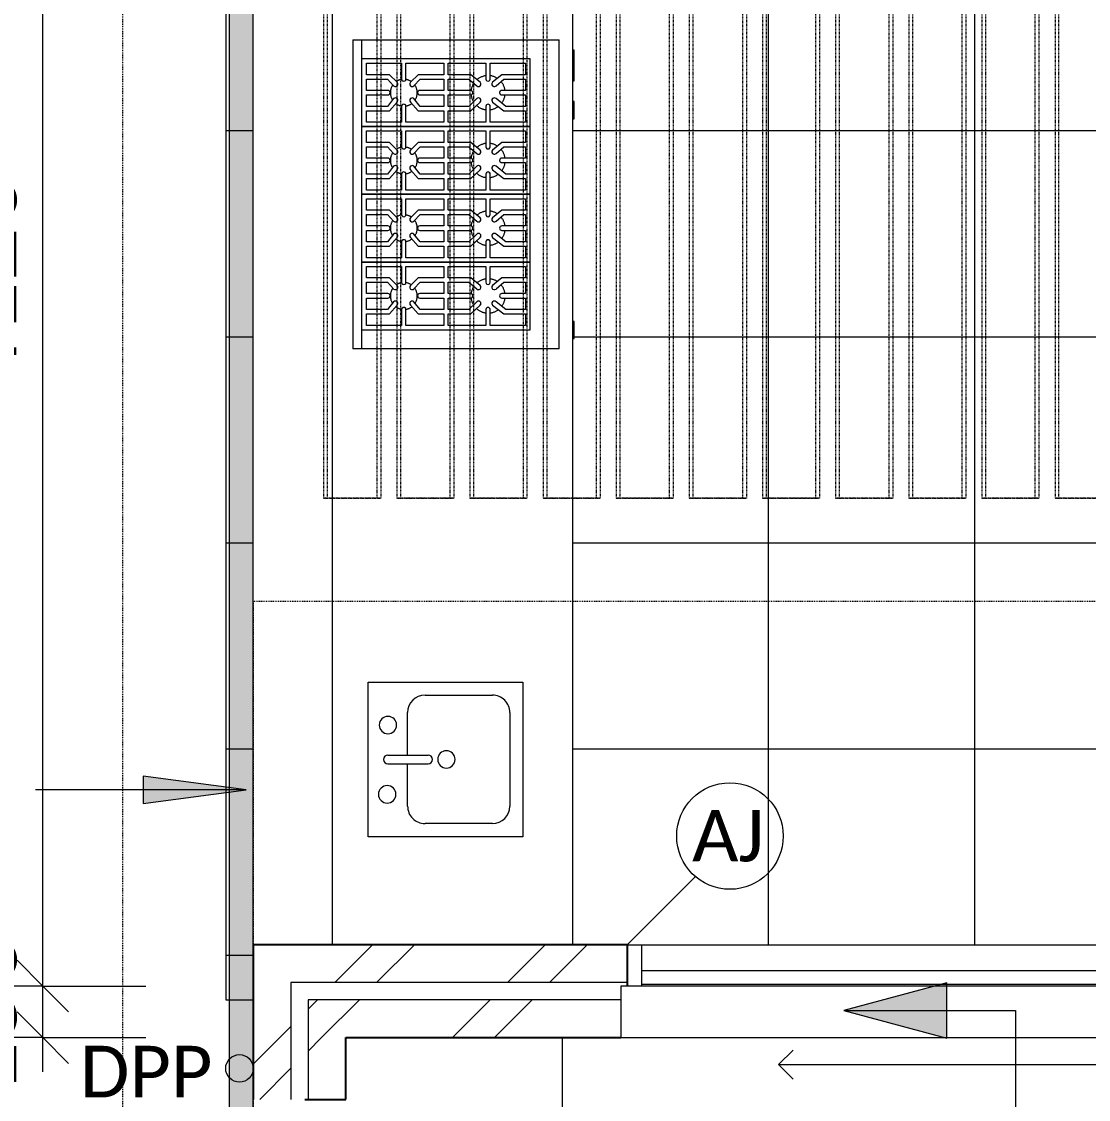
# Model space of a CAD drawing. Header units: millimetres. Extents: x 21880 to 46126, y 2095 to 35083.
# Drawn here: x 27301 to 30407, y 23849 to 26987 of the extents above; entities that cross this region are included whole.
import ezdxf

# ---------------------------------------------------------------- set-up
doc = ezdxf.new("R2010")
doc.units = ezdxf.units.MM
doc.linetypes.add('Dash 1_16_', pattern=[3.175, 1.5875, -1.5875])
doc.linetypes.add('Dash 2_5mm', pattern=[5, 2.5, -2.5])
for name, color, linetype, lineweight in [('A-ANNO-DIMS', 211, 'Continuous', 9), ('A-ANNO-DIMS-100', 211, 'Continuous', 9), ('A-ANNO-IDEN', 131, 'Continuous', 9), ('A-DETL', 90, 'Continuous', 9), ('A-DETL-GENF', 92, 'Continuous', 9), ('A-DETL-THIN', 151, 'Continuous', 9), ('A-DOOR', 31, 'Continuous', 9), ('A-DOOR-FRAM', 31, 'Continuous', 18), ('A-FLOR', 192, 'Continuous', 9), ('A-FLOR-PATT', 8, 'Continuous', 9), ('A-SIGN', 13, 'Continuous', 9), ('A-WALL', 113, 'Continuous', 9), ('A-WALL-PATT', 111, 'Continuous', 25), ('G-ANNO-TEXT', 231, 'Continuous', 9), ('P-SANR-FIXT', 6, 'Continuous', 9), ('Q-SPCQ', 91, 'Continuous', 9)]:
    doc.layers.add(name, color=color, linetype=linetype, lineweight=lineweight)
doc.styles.add('Calibri_1', font='calibri.ttf', dxfattribs={"height": 150})
doc.styles.add('Calibri_5', font='calibri.ttf', dxfattribs={"height": 200})
doc.dimstyles.new('2_0mm_Calibrii_slab_plan', dxfattribs={"dimscale": 304.8, "dimtxt": 235.469685, "dimasz": 0.492126, "dimexe": 0.328084, "dimexo": 0.0625, "dimgap": 0, "dimtad": 1, "dimdec": 0, "dimzin": 0, "dimdsep": 46, "dimtxsty": 'Calibri_5', "dimblk1": 'OBLIQUE', "dimblk2": 'OBLIQUE', "dimsah": 1, "dimcen": 0.09, "dimdle": 0.328084, "dimazin": 0, "dimtfac": 1, "dimtdec": 4, "dimtix": 1, "dimtmove": 0, "dimatfit": 3, "dimfxl": 0.984252, "dimfxlon": 1, "dimtvp": 1, "dimtolj": 1, "dimtzin": 0, "dimarcsym": 2})
pattern_1 = [(45, (0, 0), (-251.4472, 251.4472), []), (45, (0, 381), (-251.4472, 251.4472), [])]

# ---------------------------------------------------------------- blocks, each defined once
blk = doc.blocks.new('Stacker Door - 3 Panel - FXX3047 SP-2545092-1_ LOWER GROUND FLOOR')
at = {"layer": 'A-DOOR', "lineweight": 18}
for p, q in [((-2592.6, 135), (-2552.6, 135)), ((-2552.6, 135), (-2552.6, 60)), ((-2552.6, 20), (-2552.6, 15))]:
    blk.add_line(p, q, dxfattribs=at)
at = {"layer": 'A-DOOR'}
for q in [(-2111.2, -171.2), (324.7, -213.6), (-2111.2, -256.1)]:
    blk.add_line((-2153.6, -213.6), q, dxfattribs=at)
at = {"layer": 'A-DOOR-FRAM', "lineweight": 9}
for p, q in [((-2552.6, 60), (-967.6, 60)), ((-2552.6, 60), (-2552.6, 20)), ((-967.6, 20), (-2552.6, 20))]:
    blk.add_line(p, q, dxfattribs=at)
blk = doc.blocks.new('M_Range-1200mm - Burners-1782532-1_ LOWER GROUND FLOOR')
at = {"layer": 'Q-SPCQ'}
for p, q in [((-370, 644), (-420, 644)), ((-420, 644), (-420, 639.9)), ((-330, 644), (-370, 644)), ((-330, 639.9), (-330, 644)), ((-220, 644), (-270, 644)), ((-270, 644), (-270, 639.9)), ((-220, 639.9), (-220, 644)), ((420, 644), (370, 644)), ((370, 644), (370, 639.9)), ((420, 639.9), (420, 644)), ((-450, 25.4), (-450, 600)), ((450, 600), (-450, 600)), ((450, 600), (450, 25.4)), ((-197.2, 516), (-394.4, 516)), ((-394.4, 516), (-394.4, 25.4)), ((0, 516), (-197.2, 516)), ((-197.2, 516), (-197.2, 25.4)), ((-197.2, 25.4), (-197.2, 516)), ((197.2, 516), (0, 516)), ((0, 516), (0, 25.4)), ((0, 25.4), (0, 516)), ((394.4, 516), (197.2, 516)), ((197.2, 516), (197.2, 25.4)), ((197.2, 25.4), (197.2, 516)), ((394.4, 25.4), (394.4, 516)), ((-381.7, 399.7), (-381.7, 501.9)), ((-381.7, 501.9), (-348.3, 501.9)), ((-348.3, 501.9), (-348.3, 433.6)), ((-335.6, 439.5), (-335.6, 501.9)), ((-335.6, 501.9), (-302.6, 501.9)), ((-302.6, 501.9), (-302.6, 433.6)), ((-289.5, 433.6), (-289.5, 501.9)), ((-289.5, 501.9), (-256, 501.9)), ((-256, 501.9), (-256, 445.5)), ((-243.3, 439.6), (-243.3, 501.9)), ((-243.3, 501.9), (-209.7, 501.9)), ((-209.7, 501.9), (-209.7, 399.7)), ((-184.5, 399.7), (-184.5, 501.9)), ((-184.5, 501.9), (-151.1, 501.9)), ((-151.1, 501.9), (-151.1, 433.6)), ((-138.4, 439.5), (-138.4, 501.9)), ((-138.4, 501.9), (-105.4, 501.9)), ((-105.4, 501.9), (-105.4, 433.6)), ((-92.3, 433.6), (-92.3, 501.9)), ((-92.3, 501.9), (-58.8, 501.9)), ((-58.8, 501.9), (-58.8, 445.5)), ((-46.1, 439.6), (-46.1, 501.9)), ((-46.1, 501.9), (-12.5, 501.9)), ((-12.5, 501.9), (-12.5, 399.7)), ((12.7, 399.7), (12.7, 501.9)), ((12.7, 501.9), (46.1, 501.9)), ((46.1, 501.9), (46.1, 433.6)), ((58.8, 439.5), (58.8, 501.9)), ((58.8, 501.9), (91.9, 501.9)), ((91.9, 501.9), (91.9, 433.6)), ((105, 433.6), (105, 501.9)), ((105, 501.9), (138.4, 501.9)), ((138.4, 501.9), (138.4, 445.5)), ((151.1, 439.6), (151.1, 501.9)), ((151.1, 501.9), (184.7, 501.9)), ((184.7, 501.9), (184.7, 399.7)), ((209.9, 399.7), (209.9, 501.9)), ((209.9, 501.9), (243.3, 501.9)), ((243.3, 501.9), (243.3, 433.6)), ((256, 439.5), (256, 501.9)), ((256, 501.9), (289.1, 501.9)), ((289.1, 501.9), (289.1, 433.6)), ((302.2, 433.6), (302.2, 501.9)), ((302.2, 501.9), (335.6, 501.9)), ((335.6, 501.9), (335.6, 445.5)), ((348.3, 439.6), (348.3, 501.9)), ((348.3, 501.9), (381.9, 501.9)), ((381.9, 501.9), (381.9, 399.7)), ((-316, 416.7), (-335.6, 439.5)), ((-256, 445.5), (-278.8, 416.7)), ((-268.7, 406.6), (-243.3, 439.6)), ((-118.8, 416.7), (-138.4, 439.5)), ((-58.8, 445.5), (-81.6, 416.7)), ((-71.5, 406.6), (-46.1, 439.6)), ((78.4, 416.7), (58.8, 439.5)), ((138.4, 445.5), (115.6, 416.7)), ((125.7, 406.6), (151.1, 439.6)), ((275.6, 416.7), (256, 439.5)), ((335.6, 445.5), (312.9, 416.7)), ((323, 406.6), (348.3, 439.6)), ((-348.3, 433.6), (-326.1, 406.6)), ((-151.1, 433.6), (-128.9, 406.6)), ((46.1, 433.6), (68.3, 406.6)), ((243.3, 433.6), (265.5, 406.6)), ((-335.6, 399.7), (-381.7, 399.7)), ((-381.7, 277.1), (-381.7, 387)), ((-381.7, 387), (-335.6, 387)), ((-209.7, 399.7), (-256, 399.7)), ((-256, 387), (-209.7, 387)), ((-209.7, 387), (-209.7, 277.1)), ((-138.4, 399.7), (-184.5, 399.7)), ((-184.5, 277.1), (-184.5, 387)), ((-184.5, 387), (-138.4, 387)), ((-12.5, 399.7), (-58.8, 399.7)), ((-58.8, 387), (-12.5, 387)), ((-12.5, 387), (-12.5, 277.1)), ((58.8, 399.7), (12.7, 399.7)), ((12.7, 277.1), (12.7, 387)), ((12.7, 387), (58.8, 387)), ((184.7, 399.7), (138.4, 399.7)), ((138.4, 387), (184.7, 387)), ((184.7, 387), (184.7, 277.1)), ((256, 399.7), (209.9, 399.7)), ((209.9, 277.1), (209.9, 387)), ((209.9, 387), (256, 387)), ((381.9, 399.7), (335.6, 399.7)), ((335.6, 387), (381.9, 387)), ((381.9, 387), (381.9, 277.1)), ((-326.1, 370.4), (-348.3, 343.4)), ((-335.6, 337.5), (-316, 360.3)), ((-278.8, 360.3), (-256, 337.5)), ((-243.3, 343.4), (-268.7, 370.4)), ((-128.9, 370.4), (-151.1, 343.4)), ((-138.4, 337.5), (-118.8, 360.3)), ((-81.6, 360.3), (-58.8, 337.5)), ((-46.1, 343.4), (-71.5, 370.4)), ((68.3, 370.4), (46.1, 343.4)), ((58.8, 337.5), (78.4, 360.3)), ((115.6, 360.3), (138.4, 337.5)), ((151.1, 343.4), (125.7, 370.4)), ((265.5, 370.4), (243.3, 343.4)), ((256, 337.5), (275.6, 360.3)), ((312.9, 360.3), (335.6, 337.5)), ((348.3, 343.4), (323, 370.4)), ((-348.3, 343.4), (-348.3, 277.1)), ((-335.6, 277.1), (-335.6, 337.5)), ((-302.6, 342.7), (-302.6, 277.1)), ((-289.5, 277.1), (-289.5, 342.7)), ((-256, 337.5), (-256, 277.1)), ((-243.3, 277.1), (-243.3, 343.4)), ((-151.1, 343.4), (-151.1, 277.1)), ((-138.4, 277.1), (-138.4, 337.5)), ((-105.4, 342.7), (-105.4, 277.1)), ((-92.3, 277.1), (-92.3, 342.7)), ((-58.8, 337.5), (-58.8, 277.1)), ((-46.1, 277.1), (-46.1, 343.4)), ((46.1, 343.4), (46.1, 277.1)), ((58.8, 277.1), (58.8, 337.5)), ((91.9, 342.7), (91.9, 277.1)), ((105, 277.1), (105, 342.7)), ((138.4, 337.5), (138.4, 277.1)), ((151.1, 277.1), (151.1, 343.4)), ((243.3, 343.4), (243.3, 277.1)), ((256, 277.1), (256, 337.5)), ((289.1, 342.7), (289.1, 277.1)), ((302.2, 277.1), (302.2, 342.7)), ((335.6, 337.5), (335.6, 277.1)), ((348.3, 277.1), (348.3, 343.4)), ((-348.3, 277.1), (-381.7, 277.1)), ((-381.7, 154.4), (-381.7, 264.4)), ((-381.7, 264.4), (-348.3, 264.4)), ((-348.3, 264.4), (-348.3, 189.6)), ((-302.6, 277.1), (-335.6, 277.1)), ((-335.6, 195.5), (-335.6, 264.4)), ((-335.6, 264.4), (-302.6, 264.4)), ((-302.6, 264.4), (-302.6, 194.6)), ((-256, 277.1), (-289.5, 277.1)), ((-289.5, 194.6), (-289.5, 264.4)), ((-289.5, 264.4), (-256, 264.4)), ((-256, 264.4), (-256, 195.5)), ((-209.7, 277.1), (-243.3, 277.1)), ((-243.3, 189.6), (-243.3, 264.4)), ((-243.3, 264.4), (-209.7, 264.4)), ((-209.7, 264.4), (-209.7, 154.4)), ((-151.1, 277.1), (-184.5, 277.1)), ((-184.5, 154.4), (-184.5, 264.4)), ((-184.5, 264.4), (-151.1, 264.4)), ((-151.1, 264.4), (-151.1, 189.6)), ((-105.4, 277.1), (-138.4, 277.1)), ((-138.4, 195.5), (-138.4, 264.4)), ((-138.4, 264.4), (-105.4, 264.4)), ((-105.4, 264.4), (-105.4, 194.6)), ((-58.8, 277.1), (-92.3, 277.1)), ((-92.3, 194.6), (-92.3, 264.4)), ((-92.3, 264.4), (-58.8, 264.4)), ((-58.8, 264.4), (-58.8, 195.5)), ((-12.5, 277.1), (-46.1, 277.1)), ((-46.1, 189.6), (-46.1, 264.4)), ((-46.1, 264.4), (-12.5, 264.4)), ((-12.5, 264.4), (-12.5, 154.4)), ((46.1, 277.1), (12.7, 277.1)), ((12.7, 154.4), (12.7, 264.4)), ((12.7, 264.4), (46.1, 264.4)), ((46.1, 264.4), (46.1, 189.6)), ((91.9, 277.1), (58.8, 277.1)), ((58.8, 195.5), (58.8, 264.4)), ((58.8, 264.4), (91.9, 264.4)), ((91.9, 264.4), (91.9, 194.6)), ((138.4, 277.1), (105, 277.1)), ((105, 194.6), (105, 264.4)), ((105, 264.4), (138.4, 264.4)), ((138.4, 264.4), (138.4, 195.5)), ((184.7, 277.1), (151.1, 277.1)), ((151.1, 189.6), (151.1, 264.4)), ((151.1, 264.4), (184.7, 264.4)), ((184.7, 264.4), (184.7, 154.4)), ((243.3, 277.1), (209.9, 277.1)), ((209.9, 154.4), (209.9, 264.4)), ((209.9, 264.4), (243.3, 264.4)), ((243.3, 264.4), (243.3, 189.6)), ((289.1, 277.1), (256, 277.1)), ((256, 195.5), (256, 264.4)), ((256, 264.4), (289.1, 264.4)), ((289.1, 264.4), (289.1, 194.6)), ((335.6, 277.1), (302.2, 277.1)), ((302.2, 194.6), (302.2, 264.4)), ((302.2, 264.4), (335.6, 264.4)), ((335.6, 264.4), (335.6, 195.5)), ((381.9, 277.1), (348.3, 277.1)), ((348.3, 189.6), (348.3, 264.4)), ((348.3, 264.4), (381.9, 264.4)), ((381.9, 264.4), (381.9, 154.4)), ((-348.3, 189.6), (-326.1, 167.6)), ((-316, 177.7), (-335.6, 195.5)), ((-256, 195.5), (-278.8, 177.7)), ((-268.7, 167.6), (-243.3, 189.6)), ((-151.1, 189.6), (-128.9, 167.6)), ((-118.8, 177.7), (-138.4, 195.5)), ((-58.8, 195.5), (-81.6, 177.7)), ((-71.5, 167.6), (-46.1, 189.6)), ((46.1, 189.6), (68.3, 167.6)), ((78.4, 177.7), (58.8, 195.5)), ((138.4, 195.5), (115.6, 177.7)), ((125.7, 167.6), (151.1, 189.6)), ((243.3, 189.6), (265.5, 167.6)), ((275.6, 177.7), (256, 195.5)), ((335.6, 195.5), (312.9, 177.7)), ((323, 167.6), (348.3, 189.6)), ((-335.6, 154.4), (-381.7, 154.4)), ((-381.7, 39.7), (-381.7, 141.7)), ((-381.7, 141.7), (-335.6, 141.7)), ((-326.1, 128.5), (-348.3, 106.6)), ((-243.3, 106.6), (-268.7, 128.5)), ((-209.7, 154.4), (-256, 154.4)), ((-256, 141.7), (-209.7, 141.7)), ((-209.7, 141.7), (-209.7, 39.7)), ((-138.4, 154.4), (-184.5, 154.4)), ((-184.5, 39.7), (-184.5, 141.7)), ((-184.5, 141.7), (-138.4, 141.7)), ((-128.9, 128.5), (-151.1, 106.6)), ((-46.1, 106.6), (-71.5, 128.5)), ((-12.5, 154.4), (-58.8, 154.4)), ((-58.8, 141.7), (-12.5, 141.7)), ((-12.5, 141.7), (-12.5, 39.7)), ((58.8, 154.4), (12.7, 154.4)), ((12.7, 39.7), (12.7, 141.7)), ((12.7, 141.7), (58.8, 141.7)), ((68.3, 128.5), (46.1, 106.6)), ((151.1, 106.6), (125.7, 128.5)), ((184.7, 154.4), (138.4, 154.4)), ((138.4, 141.7), (184.7, 141.7)), ((184.7, 141.7), (184.7, 39.7)), ((256, 154.4), (209.9, 154.4)), ((209.9, 39.7), (209.9, 141.7)), ((209.9, 141.7), (256, 141.7)), ((265.5, 128.5), (243.3, 106.6)), ((348.3, 106.6), (323, 128.5)), ((381.9, 154.4), (335.6, 154.4)), ((335.6, 141.7), (381.9, 141.7)), ((381.9, 141.7), (381.9, 39.7)), ((-348.3, 106.6), (-348.3, 39.7)), ((-335.6, 100.7), (-316, 118.4)), ((-335.6, 39.7), (-335.6, 100.7)), ((-302.6, 101.6), (-302.6, 39.7)), ((-289.5, 39.7), (-289.5, 101.6)), ((-278.8, 118.4), (-256, 100.7)), ((-256, 100.7), (-256, 39.7)), ((-243.3, 39.7), (-243.3, 106.6)), ((-151.1, 106.6), (-151.1, 39.7)), ((-138.4, 100.7), (-118.8, 118.4)), ((-138.4, 39.7), (-138.4, 100.7)), ((-105.4, 101.6), (-105.4, 39.7)), ((-92.3, 39.7), (-92.3, 101.6)), ((-81.6, 118.4), (-58.8, 100.7)), ((-58.8, 100.7), (-58.8, 39.7)), ((-46.1, 39.7), (-46.1, 106.6)), ((46.1, 106.6), (46.1, 39.7)), ((58.8, 100.7), (78.4, 118.4)), ((58.8, 39.7), (58.8, 100.7)), ((91.9, 101.6), (91.9, 39.7)), ((105, 39.7), (105, 101.6)), ((115.6, 118.4), (138.4, 100.7)), ((138.4, 100.7), (138.4, 39.7)), ((151.1, 39.7), (151.1, 106.6)), ((243.3, 106.6), (243.3, 39.7)), ((256, 100.7), (275.6, 118.4)), ((256, 39.7), (256, 100.7)), ((289.1, 101.6), (289.1, 39.7)), ((302.2, 39.7), (302.2, 101.6)), ((312.9, 118.4), (335.6, 100.7)), ((335.6, 100.7), (335.6, 39.7)), ((348.3, 39.7), (348.3, 106.6)), ((-348.3, 39.7), (-381.7, 39.7)), ((-302.6, 39.7), (-335.6, 39.7)), ((-256, 39.7), (-289.5, 39.7)), ((-209.7, 39.7), (-243.3, 39.7)), ((-151.1, 39.7), (-184.5, 39.7)), ((-105.4, 39.7), (-138.4, 39.7)), ((-58.8, 39.7), (-92.3, 39.7)), ((-12.5, 39.7), (-46.1, 39.7)), ((46.1, 39.7), (12.7, 39.7)), ((91.9, 39.7), (58.8, 39.7)), ((138.4, 39.7), (105, 39.7)), ((184.7, 39.7), (151.1, 39.7)), ((243.3, 39.7), (209.9, 39.7)), ((289.1, 39.7), (256, 39.7)), ((335.6, 39.7), (302.2, 39.7)), ((381.9, 39.7), (348.3, 39.7)), ((-450, 0), (-450, 25.4)), ((-450, 25.4), (450, 25.4)), ((-450, 0), (450, 0)), ((450, 25.4), (450, 0))]:
    blk.add_line(p, q, dxfattribs=at)
at = {"layer": 'Q-SPCQ', "flags": 128}
for points in [[(-303.2, 442.7), (-305.2, 442.4), (-307.2, 442), (-309.1, 441.5), (-311, 440.9), (-312.9, 440.2), (-314.8, 439.5), (-316.6, 438.7), (-318.4, 437.9), (-320.2, 436.9), (-321.9, 435.9), (-323.6, 434.8), (-325.2, 433.7), (-326.8, 432.5), (-328.3, 431.2)], [(-265.8, 433.2), (-267.2, 434.2), (-268.9, 435.4), (-270.6, 436.4), (-272.3, 437.4), (-274.1, 438.3), (-275.9, 439.1), (-277.7, 439.9), (-279.6, 440.6), (-281.5, 441.2), (-283.4, 441.7), (-285.4, 442.2), (-287.3, 442.5), (-289.3, 442.8)], [(-106, 442.7), (-108, 442.4), (-109.9, 442), (-111.9, 441.5), (-113.8, 440.9), (-115.7, 440.2), (-117.5, 439.5), (-119.4, 438.7), (-121.2, 437.9), (-122.9, 436.9), (-124.7, 435.9), (-126.3, 434.8), (-128, 433.7), (-129.6, 432.5), (-131.1, 431.2)], [(-68.6, 433.2), (-70, 434.2), (-71.6, 435.4), (-73.3, 436.4), (-75.1, 437.4), (-76.9, 438.3), (-78.7, 439.1), (-80.5, 439.9), (-82.4, 440.6), (-84.3, 441.2), (-86.2, 441.7), (-88.2, 442.2), (-90.1, 442.5), (-92.1, 442.8)], [(91.2, 442.7), (89.2, 442.4), (87.3, 442), (85.3, 441.5), (83.4, 440.9), (81.5, 440.2), (79.7, 439.5), (77.8, 438.7), (76, 437.9), (74.3, 436.9), (72.6, 435.9), (70.9, 434.8), (69.2, 433.7), (67.7, 432.5), (66.1, 431.2)], [(128.7, 433.2), (127.2, 434.2), (125.6, 435.4), (123.9, 436.4), (122.1, 437.4), (120.4, 438.3), (118.5, 439.1), (116.7, 439.9), (114.8, 440.6), (112.9, 441.2), (111, 441.7), (109.1, 442.2), (107.1, 442.5), (105.1, 442.8)], [(288.4, 442.7), (286.4, 442.4), (284.5, 442), (282.6, 441.5), (280.6, 440.9), (278.8, 440.2), (276.9, 439.5), (275.1, 438.7), (273.3, 437.9), (271.5, 436.9), (269.8, 435.9), (268.1, 434.8), (266.5, 433.7), (264.9, 432.5), (263.3, 431.2)], [(325.9, 433.2), (324.4, 434.2), (322.8, 435.4), (321.1, 436.4), (319.3, 437.4), (317.6, 438.3), (315.8, 439.1), (313.9, 439.9), (312, 440.6), (310.1, 441.2), (308.2, 441.7), (306.3, 442.2), (304.3, 442.5), (302.3, 442.8)], [(-337.6, 420.6), (-338.6, 419.1), (-339.6, 417.4), (-340.5, 415.6), (-341.4, 413.8), (-342.1, 411.9), (-342.8, 410.1), (-343.5, 408.2), (-344, 406.3), (-344.5, 404.3), (-344.9, 402.4), (-345.2, 400.4)], [(-246.3, 399.7), (-246.6, 401.3), (-246.9, 403.3), (-247.4, 405.2), (-247.9, 407.2), (-248.5, 409.1), (-249.1, 410.9), (-249.9, 412.8), (-250.7, 414.6), (-251.6, 416.4), (-252.5, 418.2), (-253.5, 419.9), (-254.6, 421.5), (-255.8, 423.2)], [(-140.4, 420.6), (-141.4, 419.1), (-142.4, 417.4), (-143.3, 415.6), (-144.1, 413.8), (-144.9, 411.9), (-145.6, 410.1), (-146.3, 408.2), (-146.8, 406.3), (-147.3, 404.3), (-147.7, 402.4), (-148, 400.4)], [(-49.1, 399.7), (-49.3, 401.3), (-49.7, 403.3), (-50.1, 405.2), (-50.7, 407.2), (-51.2, 409.1), (-51.9, 410.9), (-52.6, 412.8), (-53.5, 414.6), (-54.3, 416.4), (-55.3, 418.2), (-56.3, 419.9), (-57.4, 421.5), (-58.6, 423.2)], [(56.8, 420.6), (55.8, 419.1), (54.9, 417.4), (53.9, 415.6), (53.1, 413.8), (52.3, 411.9), (51.6, 410.1), (51, 408.2), (50.4, 406.3), (49.9, 404.3), (49.5, 402.4), (49.2, 400.4)], [(148.1, 399.7), (147.9, 401.3), (147.5, 403.3), (147.1, 405.2), (146.6, 407.2), (146, 409.1), (145.3, 410.9), (144.6, 412.8), (143.8, 414.6), (142.9, 416.4), (141.9, 418.2), (140.9, 419.9), (139.8, 421.5), (138.6, 423.2)], [(254, 420.6), (253.1, 419.1), (252.1, 417.4), (251.1, 415.6), (250.3, 413.8), (249.5, 411.9), (248.8, 410.1), (248.2, 408.2), (247.6, 406.3), (247.1, 404.3), (246.7, 402.4), (246.4, 400.4)], [(345.3, 399.7), (345.1, 401.3), (344.7, 403.3), (344.3, 405.2), (343.8, 407.2), (343.2, 409.1), (342.5, 410.9), (341.8, 412.8), (341, 414.6), (340.1, 416.4), (339.1, 418.2), (338.1, 419.9), (337, 421.5), (335.9, 423.2)], [(-345.3, 387), (-345.1, 385.4), (-344.7, 383.4), (-344.3, 381.5), (-343.8, 379.6), (-343.2, 377.7), (-342.5, 375.8), (-341.8, 373.9), (-341, 372.1), (-340.1, 370.3), (-339.1, 368.6), (-338.1, 366.9), (-337, 365.2), (-335.9, 363.6), (-334.6, 362)], [(-258.8, 359.9), (-257.7, 361.2), (-256.5, 362.7), (-255.3, 364.3), (-254.1, 365.9), (-253.1, 367.6), (-252.1, 369.4), (-251.1, 371.1), (-250.3, 372.9), (-249.5, 374.8), (-248.8, 376.6), (-248.2, 378.5), (-247.6, 380.5), (-247.1, 382.4), (-246.7, 384.3), (-246.4, 386.3)], [(-148.1, 387), (-147.9, 385.4), (-147.5, 383.4), (-147.1, 381.5), (-146.6, 379.6), (-146, 377.7), (-145.3, 375.8), (-144.6, 373.9), (-143.8, 372.1), (-142.9, 370.3), (-141.9, 368.6), (-140.9, 366.9), (-139.8, 365.2), (-138.6, 363.6), (-137.4, 362)], [(-61.6, 359.9), (-60.5, 361.2), (-59.2, 362.7), (-58, 364.3), (-56.9, 365.9), (-55.8, 367.6), (-54.9, 369.4), (-53.9, 371.1), (-53.1, 372.9), (-52.3, 374.8), (-51.6, 376.6), (-51, 378.5), (-50.4, 380.5), (-49.9, 382.4), (-49.5, 384.3), (-49.2, 386.3)], [(49.1, 387), (49.3, 385.4), (49.7, 383.4), (50.1, 381.5), (50.7, 379.6), (51.2, 377.7), (51.9, 375.8), (52.6, 373.9), (53.5, 372.1), (54.3, 370.3), (55.3, 368.6), (56.3, 366.9), (57.4, 365.2), (58.6, 363.6), (59.8, 362)], [(135.6, 359.9), (136.7, 361.2), (138, 362.7), (139.2, 364.3), (140.3, 365.9), (141.4, 367.6), (142.4, 369.4), (143.3, 371.1), (144.1, 372.9), (144.9, 374.8), (145.6, 376.6), (146.3, 378.5), (146.8, 380.5), (147.3, 382.4), (147.7, 384.3), (148, 386.3)], [(246.3, 387), (246.6, 385.4), (246.9, 383.4), (247.4, 381.5), (247.9, 379.6), (248.5, 377.7), (249.1, 375.8), (249.9, 373.9), (250.7, 372.1), (251.6, 370.3), (252.5, 368.6), (253.5, 366.9), (254.6, 365.2), (255.8, 363.6), (257, 362)], [(332.8, 359.9), (333.9, 361.2), (335.2, 362.7), (336.4, 364.3), (337.5, 365.9), (338.6, 367.6), (339.6, 369.4), (340.5, 371.1), (341.4, 372.9), (342.1, 374.8), (342.8, 376.6), (343.5, 378.5), (344, 380.5), (344.5, 382.4), (344.9, 384.3), (345.2, 386.3)], [(-322.8, 351.4), (-321.1, 350.3), (-319.3, 349.3), (-317.6, 348.4), (-315.8, 347.6), (-313.9, 346.8), (-312, 346.2), (-310.1, 345.6), (-308.2, 345), (-306.3, 344.6), (-304.3, 344.2), (-302.4, 343.9)], [(-289.6, 343.9), (-288.4, 344), (-286.4, 344.3), (-284.5, 344.8), (-282.6, 345.3), (-280.6, 345.8), (-278.8, 346.5), (-276.9, 347.2), (-275.1, 348), (-273.3, 348.9), (-271.5, 349.8), (-269.8, 350.8)], [(-125.6, 351.4), (-123.9, 350.3), (-122.1, 349.3), (-120.4, 348.4), (-118.5, 347.6), (-116.7, 346.8), (-114.8, 346.2), (-112.9, 345.6), (-111, 345), (-109.1, 344.6), (-107.1, 344.2), (-105.2, 343.9)], [(-92.4, 343.9), (-91.2, 344), (-89.2, 344.3), (-87.3, 344.8), (-85.3, 345.3), (-83.4, 345.8), (-81.5, 346.5), (-79.7, 347.2), (-77.8, 348), (-76, 348.9), (-74.3, 349.8), (-72.6, 350.8)], [(71.6, 351.4), (73.3, 350.3), (75.1, 349.3), (76.9, 348.4), (78.7, 347.6), (80.5, 346.8), (82.4, 346.2), (84.3, 345.6), (86.2, 345), (88.2, 344.6), (90.1, 344.2), (92, 343.9)], [(104.8, 343.9), (106, 344), (108, 344.3), (109.9, 344.8), (111.9, 345.3), (113.8, 345.8), (115.7, 346.5), (117.5, 347.2), (119.4, 348), (121.2, 348.9), (122.9, 349.8), (124.7, 350.8)], [(268.9, 351.4), (270.6, 350.3), (272.3, 349.3), (274.1, 348.4), (275.9, 347.6), (277.7, 346.8), (279.6, 346.2), (281.5, 345.6), (283.4, 345), (285.4, 344.6), (287.3, 344.2), (289.2, 343.9)], [(302, 343.9), (303.2, 344), (305.2, 344.3), (307.2, 344.8), (309.1, 345.3), (311, 345.8), (312.9, 346.5), (314.8, 347.2), (316.6, 348), (318.4, 348.9), (320.2, 349.8), (321.9, 350.8)], [(-328.6, 169.6), (-329.4, 168.3), (-330.2, 166.9), (-330.9, 165.5), (-331.6, 164.1), (-332.2, 162.7), (-332.7, 161.2), (-333.2, 159.7), (-333.7, 158.2), (-334.1, 156.7), (-334.4, 155.2), (-334.6, 153.6)], [(-274.7, 181.1), (-276, 181.9), (-277.4, 182.6), (-278.8, 183.3), (-280.2, 184), (-281.6, 184.6), (-283.1, 185.1), (-284.6, 185.6), (-286.1, 186), (-287.6, 186.4), (-289.2, 186.7), (-290.7, 186.9), (-292.3, 187.1), (-293.8, 187.2), (-295.4, 187.3), (-297, 187.2), (-298.5, 187.2), (-300.1, 187), (-301.7, 186.8), (-303.2, 186.6), (-304.7, 186.2), (-306.3, 185.9), (-307.8, 185.4), (-309.2, 184.9), (-310.7, 184.3), (-312.1, 183.7), (-313.5, 183), (-314.9, 182.3), (-316.3, 181.5), (-317.6, 180.7)], [(-257.1, 154.3), (-257.4, 155.9), (-257.8, 157.4), (-258.2, 158.9), (-258.6, 160.4), (-259.2, 161.9), (-259.7, 163.3), (-260.4, 164.8), (-261.1, 166.2), (-261.8, 167.5), (-262.6, 168.9), (-263.5, 170.2), (-264.3, 171.4)], [(-131.4, 169.6), (-132.2, 168.3), (-133, 166.9), (-133.7, 165.5), (-134.4, 164.1), (-135, 162.7), (-135.5, 161.2), (-136, 159.7), (-136.5, 158.2), (-136.8, 156.7), (-137.2, 155.2), (-137.4, 153.6)], [(-77.4, 181.1), (-78.8, 181.9), (-80.1, 182.6), (-81.5, 183.3), (-83, 184), (-84.4, 184.6), (-85.9, 185.1), (-87.4, 185.6), (-88.9, 186), (-90.4, 186.4), (-91.9, 186.7), (-93.5, 186.9), (-95.1, 187.1), (-96.6, 187.2), (-98.2, 187.3), (-99.8, 187.2), (-101.3, 187.2), (-102.9, 187), (-104.4, 186.8), (-106, 186.6), (-107.5, 186.2), (-109, 185.9), (-110.5, 185.4), (-112, 184.9), (-113.5, 184.3), (-114.9, 183.7), (-116.3, 183), (-117.7, 182.3), (-119.1, 181.5), (-120.4, 180.7)], [(-59.9, 154.3), (-60.2, 155.9), (-60.5, 157.4), (-60.9, 158.9), (-61.4, 160.4), (-61.9, 161.9), (-62.5, 163.3), (-63.2, 164.8), (-63.9, 166.2), (-64.6, 167.5), (-65.4, 168.9), (-66.3, 170.2), (-67.1, 171.4)], [(65.9, 169.6), (65, 168.3), (64.3, 166.9), (63.5, 165.5), (62.9, 164.1), (62.2, 162.7), (61.7, 161.2), (61.2, 159.7), (60.8, 158.2), (60.4, 156.7), (60.1, 155.2), (59.8, 153.6)], [(119.8, 181.1), (118.4, 181.9), (117.1, 182.6), (115.7, 183.3), (114.3, 184), (112.8, 184.6), (111.3, 185.1), (109.8, 185.6), (108.3, 186), (106.8, 186.4), (105.3, 186.7), (103.7, 186.9), (102.2, 187.1), (100.6, 187.2), (99, 187.3), (97.5, 187.2), (95.9, 187.2), (94.3, 187), (92.8, 186.8), (91.2, 186.6), (89.7, 186.2), (88.2, 185.9), (86.7, 185.4), (85.2, 184.9), (83.7, 184.3), (82.3, 183.7), (80.9, 183), (79.5, 182.3), (78.2, 181.5), (76.8, 180.7)], [(137.3, 154.3), (137, 155.9), (136.7, 157.4), (136.3, 158.9), (135.8, 160.4), (135.3, 161.9), (134.7, 163.3), (134.1, 164.8), (133.4, 166.2), (132.6, 167.5), (131.8, 168.9), (131, 170.2), (130.1, 171.4)], [(263.1, 169.6), (262.3, 168.3), (261.5, 166.9), (260.7, 165.5), (260.1, 164.1), (259.5, 162.7), (258.9, 161.2), (258.4, 159.7), (258, 158.2), (257.6, 156.7), (257.3, 155.2), (257, 153.6)], [(317, 181.1), (315.7, 181.9), (314.3, 182.6), (312.9, 183.3), (311.5, 184), (310, 184.6), (308.6, 185.1), (307.1, 185.6), (305.6, 186), (304, 186.4), (302.5, 186.7), (300.9, 186.9), (299.4, 187.1), (297.8, 187.2), (296.3, 187.3), (294.7, 187.2), (293.1, 187.2), (291.6, 187), (290, 186.8), (288.5, 186.6), (286.9, 186.2), (285.4, 185.9), (283.9, 185.4), (282.4, 184.9), (281, 184.3), (279.5, 183.7), (278.1, 183), (276.7, 182.3), (275.4, 181.5), (274.1, 180.7), (273.1, 180)], [(334.5, 154.3), (334.2, 155.9), (333.9, 157.4), (333.5, 158.9), (333, 160.4), (332.5, 161.9), (331.9, 163.3), (331.3, 164.8), (330.6, 166.2), (329.8, 167.5), (329, 168.9), (328.2, 170.2), (327.3, 171.4)], [(-334.5, 141.8), (-334.2, 140.3), (-333.9, 138.8), (-333.5, 137.2), (-333, 135.8), (-332.5, 134.3), (-331.9, 132.8), (-331.3, 131.4), (-330.6, 130), (-329.8, 128.6), (-329, 127.3)], [(-264, 125.3), (-263.1, 126.6), (-262.3, 127.9), (-261.5, 129.2), (-260.7, 130.6), (-260.1, 132), (-259.5, 133.5), (-258.9, 135), (-258.4, 136.4), (-258, 137.9), (-257.6, 139.5), (-257.3, 141), (-257.1, 142.3)], [(-137.3, 141.8), (-137, 140.3), (-136.7, 138.8), (-136.3, 137.2), (-135.8, 135.8), (-135.3, 134.3), (-134.7, 132.8), (-134.1, 131.4), (-133.4, 130), (-132.6, 128.6), (-131.8, 127.3)], [(-66.8, 125.3), (-65.9, 126.6), (-65, 127.9), (-64.3, 129.2), (-63.5, 130.6), (-62.9, 132), (-62.2, 133.5), (-61.7, 135), (-61.2, 136.4), (-60.8, 137.9), (-60.4, 139.5), (-60.1, 141), (-59.9, 142.3)], [(59.9, 141.8), (60.2, 140.3), (60.5, 138.8), (60.9, 137.2), (61.4, 135.8), (61.9, 134.3), (62.5, 132.8), (63.2, 131.4), (63.9, 130), (64.6, 128.6), (65.4, 127.3)], [(130.5, 125.3), (131.4, 126.6), (132.2, 127.9), (133, 129.2), (133.7, 130.6), (134.4, 132), (135, 133.5), (135.5, 135), (136, 136.4), (136.5, 137.9), (136.8, 139.5), (137.2, 141), (137.4, 142.3)], [(257.1, 141.8), (257.4, 140.3), (257.8, 138.8), (258.2, 137.2), (258.6, 135.8), (259.2, 134.3), (259.7, 132.8), (260.4, 131.4), (261.1, 130), (261.8, 128.6), (262.6, 127.3)], [(327.7, 125.3), (328.6, 126.6), (329.4, 127.9), (330.2, 129.2), (330.9, 130.6), (331.6, 132), (332.2, 133.5), (332.7, 135), (333.2, 136.4), (333.7, 137.9), (334.1, 139.5), (334.4, 141), (334.6, 142.3)], [(-318.3, 116), (-317, 115.1), (-315.7, 114.3), (-314.3, 113.5), (-312.9, 112.8), (-311.5, 112.2), (-310, 111.6), (-308.6, 111), (-307.1, 110.5), (-305.6, 110.1), (-304, 109.8), (-302.5, 109.5), (-300.9, 109.2), (-299.4, 109.1), (-297.8, 108.9), (-296.3, 108.9), (-294.7, 108.9), (-293.1, 109), (-291.6, 109.1), (-290, 109.3), (-288.5, 109.6), (-286.9, 109.9), (-285.4, 110.3), (-283.9, 110.8), (-282.4, 111.3), (-281, 111.8), (-279.5, 112.4), (-278.1, 113.1), (-276.7, 113.9), (-275.4, 114.7)], [(-121.1, 116), (-119.8, 115.1), (-118.4, 114.3), (-117.1, 113.5), (-115.7, 112.8), (-114.3, 112.2), (-112.8, 111.6), (-111.3, 111), (-109.8, 110.5), (-108.3, 110.1), (-106.8, 109.8), (-105.3, 109.5), (-103.7, 109.2), (-102.2, 109.1), (-100.6, 108.9), (-99, 108.9), (-97.5, 108.9), (-95.9, 109), (-94.3, 109.1), (-92.8, 109.3), (-91.2, 109.6), (-89.7, 109.9), (-88.2, 110.3), (-86.7, 110.8), (-85.2, 111.3), (-83.7, 111.8), (-82.3, 112.4), (-80.9, 113.1), (-79.5, 113.9), (-78.2, 114.7)], [(76.1, 116), (77.4, 115.1), (78.8, 114.3), (80.1, 113.5), (81.5, 112.8), (83, 112.2), (84.4, 111.6), (85.9, 111), (87.4, 110.5), (88.9, 110.1), (90.4, 109.8), (91.9, 109.5), (93.5, 109.2), (95.1, 109.1), (96.6, 108.9), (98.2, 108.9), (99.8, 108.9), (101.3, 109), (102.9, 109.1), (104.4, 109.3), (106, 109.6), (107.5, 109.9), (109, 110.3), (110.5, 110.8), (112, 111.3), (113.5, 111.8), (114.9, 112.4), (116.3, 113.1), (117.7, 113.9), (119.1, 114.7)], [(273.4, 116), (274.7, 115.1), (276, 114.3), (277.4, 113.5), (278.8, 112.8), (280.2, 112.2), (281.6, 111.6), (283.1, 111), (284.6, 110.5), (286.1, 110.1), (287.6, 109.8), (289.2, 109.5), (290.7, 109.2), (292.3, 109.1), (293.8, 108.9), (295.4, 108.9), (297, 108.9), (298.5, 109), (300.1, 109.1), (301.7, 109.3), (303.2, 109.6), (304.7, 109.9), (306.3, 110.3), (307.8, 110.8), (309.2, 111.3), (310.7, 111.8), (312.1, 112.4), (313.5, 113.1), (314.9, 113.9), (316.3, 114.7)]]:
    blk.add_lwpolyline(points, dxfattribs=at)
at = {"layer": 'Q-SPCQ'}
for centre, radius, start, end in [((-321.1, 411.7), 7.14, 225, 45), ((-296, 433.6), 6.55, 180, 0), ((-296, 433.6), 6.55, 240, 300), ((-273.8, 411.7), 7.14, 135, 315), ((-123.9, 411.7), 7.14, 225, 45), ((-98.8, 433.6), 6.55, 180, 0), ((-98.8, 433.6), 6.55, 240, 300), ((-76.5, 411.7), 7.14, 135, 315), ((73.4, 411.7), 7.14, 225, 45), ((98.4, 433.6), 6.55, 180, 0), ((98.4, 433.6), 6.55, 240, 300), ((120.7, 411.7), 7.14, 135, 315), ((270.6, 411.7), 7.14, 225, 45), ((295.6, 433.6), 6.55, 180, 0), ((295.6, 433.6), 6.55, 240, 300), ((317.9, 411.7), 7.14, 135, 315), ((-335.6, 393.4), 6.35, 270, 90), ((-335.6, 393.4), 6.35, 30, 90), ((-335.6, 393.4), 6.35, 270, 330), ((-321.1, 411.7), 7.14, 255, 315), ((-273.8, 411.7), 7.14, 225, 285), ((-256, 393.4), 6.35, 90, 270), ((-256, 393.4), 6.35, 90, 150), ((-256, 393.4), 6.35, 210, 270), ((-138.4, 393.4), 6.35, 270, 90), ((-138.4, 393.4), 6.35, 30, 90), ((-138.4, 393.4), 6.35, 270, 330), ((-123.9, 411.7), 7.14, 255, 315), ((-76.5, 411.7), 7.14, 225, 285), ((-58.8, 393.4), 6.35, 90, 270), ((-58.8, 393.4), 6.35, 90, 150), ((-58.8, 393.4), 6.35, 210, 270), ((58.8, 393.4), 6.35, 270, 90), ((58.8, 393.4), 6.35, 30, 90), ((58.8, 393.4), 6.35, 270, 330), ((73.4, 411.7), 7.14, 255, 315), ((120.7, 411.7), 7.14, 225, 285), ((138.4, 393.4), 6.35, 90, 270), ((138.4, 393.4), 6.35, 90, 150), ((138.4, 393.4), 6.35, 210, 270), ((256, 393.4), 6.35, 270, 90), ((256, 393.4), 6.35, 30, 90), ((256, 393.4), 6.35, 270, 330), ((270.6, 411.7), 7.14, 255, 315), ((317.9, 411.7), 7.14, 225, 285), ((335.6, 393.4), 6.35, 90, 270), ((335.6, 393.4), 6.35, 90, 150), ((335.6, 393.4), 6.35, 210, 270), ((-321.1, 365.3), 7.14, 315, 135), ((-321.1, 365.3), 7.14, 75, 135), ((-321.1, 365.3), 7.14, 315, 345), ((-296, 342.7), 6.55, 0, 180), ((-296, 342.7), 6.55, 60, 120), ((-273.8, 365.3), 7.14, 45, 225), ((-273.8, 365.3), 7.14, 45, 105), ((-123.9, 365.3), 7.14, 315, 135), ((-123.9, 365.3), 7.14, 75, 135), ((-123.9, 365.3), 7.14, 315, 345), ((-98.8, 342.7), 6.55, 0, 180), ((-98.8, 342.7), 6.55, 60, 120), ((-76.5, 365.3), 7.14, 45, 225), ((-76.5, 365.3), 7.14, 45, 105), ((73.4, 365.3), 7.14, 315, 135), ((73.4, 365.3), 7.14, 75, 135), ((73.4, 365.3), 7.14, 315, 345), ((98.4, 342.7), 6.55, 0, 180), ((98.4, 342.7), 6.55, 60, 120), ((120.7, 365.3), 7.14, 45, 225), ((120.7, 365.3), 7.14, 45, 105), ((270.6, 365.3), 7.14, 315, 135), ((270.6, 365.3), 7.14, 75, 135), ((270.6, 365.3), 7.14, 315, 345), ((295.6, 342.7), 6.55, 0, 180), ((295.6, 342.7), 6.55, 60, 120), ((317.9, 365.3), 7.14, 45, 225), ((317.9, 365.3), 7.14, 45, 105), ((-296, 194.6), 6.55, 180, 360), ((-296, 194.6), 6.55, 240, 300), ((-98.8, 194.6), 6.55, 180, 360), ((-98.8, 194.6), 6.55, 240, 300), ((98.4, 194.6), 6.55, 180, 360), ((98.4, 194.6), 6.55, 240, 300), ((295.6, 194.6), 6.55, 180, 360), ((295.6, 194.6), 6.55, 240, 300), ((-321.1, 172.7), 7.14, 225, 45), ((-321.1, 172.7), 7.14, 225, 285), ((-321.1, 172.7), 7.14, 15, 45), ((-273.8, 172.7), 7.14, 135, 315), ((-273.8, 172.7), 7.14, 255, 315), ((-123.9, 172.7), 7.14, 225, 45), ((-123.9, 172.7), 7.14, 225, 285), ((-123.9, 172.7), 7.14, 15, 45), ((-76.5, 172.7), 7.14, 135, 315), ((-76.5, 172.7), 7.14, 255, 315), ((73.4, 172.7), 7.14, 225, 45), ((73.4, 172.7), 7.14, 225, 285), ((73.4, 172.7), 7.14, 15, 45), ((120.7, 172.7), 7.14, 135, 315), ((120.7, 172.7), 7.14, 255, 315), ((270.6, 172.7), 7.14, 225, 45), ((270.6, 172.7), 7.14, 225, 285), ((270.6, 172.7), 7.14, 15, 45), ((317.9, 172.7), 7.14, 135, 315), ((317.9, 172.7), 7.14, 255, 315), ((-335.6, 148.1), 6.35, 270, 90), ((-335.6, 148.1), 6.35, 30, 90), ((-335.6, 148.1), 6.35, 270, 330), ((-321.1, 123.5), 7.14, 315, 135), ((-321.1, 123.5), 7.14, 45, 104.3011), ((-273.8, 123.5), 7.14, 45, 225), ((-273.8, 123.5), 7.14, 75, 135), ((-256, 148.1), 6.35, 90, 270), ((-256, 148.1), 6.35, 90, 150), ((-256, 148.1), 6.35, 210, 270), ((-138.4, 148.1), 6.35, 270, 90), ((-138.4, 148.1), 6.35, 30, 90), ((-138.4, 148.1), 6.35, 270, 330), ((-123.9, 123.5), 7.14, 315, 135), ((-123.9, 123.5), 7.14, 45, 105), ((-76.5, 123.5), 7.14, 45, 225), ((-76.5, 123.5), 7.14, 75, 135), ((-58.8, 148.1), 6.35, 90, 270), ((-58.8, 148.1), 6.35, 90, 150), ((-58.8, 148.1), 6.35, 210, 270), ((58.8, 148.1), 6.35, 270, 90), ((58.8, 148.1), 6.35, 30, 90), ((58.8, 148.1), 6.35, 270, 330), ((73.4, 123.5), 7.14, 315, 135), ((73.4, 123.5), 7.14, 45, 105), ((120.7, 123.5), 7.14, 45, 225), ((120.7, 123.5), 7.14, 75, 135), ((138.4, 148.1), 6.35, 90, 270), ((138.4, 148.1), 6.35, 90, 150), ((138.4, 148.1), 6.35, 210, 270), ((256, 148.1), 6.35, 270, 90), ((256, 148.1), 6.35, 30, 90), ((256, 148.1), 6.35, 270, 330), ((270.6, 123.5), 7.14, 315, 135), ((270.6, 123.5), 7.14, 45, 105), ((317.9, 123.5), 7.14, 45, 225), ((317.9, 123.5), 7.14, 75, 135), ((335.6, 148.1), 6.35, 90, 270), ((335.6, 148.1), 6.35, 90, 150), ((335.6, 148.1), 6.35, 210, 270), ((-296, 101.6), 6.55, 0, 180), ((-296, 101.6), 6.55, 60, 120), ((-98.8, 101.6), 6.55, 0, 180), ((-98.8, 101.6), 6.55, 60, 120), ((98.4, 101.6), 6.55, 0, 180), ((98.4, 101.6), 6.55, 60, 120), ((295.6, 101.6), 6.55, 0, 180), ((295.6, 101.6), 6.55, 60, 120)]:
    blk.add_arc(centre, radius, start, end, dxfattribs=at)
blk = doc.blocks.new('M_Sink Kitchen-Island - 450 x 450mm-1782534-1_ LOWER GROUND FLOOR')
at = {"layer": 'P-SANR-FIXT'}
for p, q in [((-209.3, 222.7), (240.7, 222.7)), ((-209.3, -227.3), (-209.3, 222.7)), ((240.7, 222.7), (240.7, -227.3)), ((-120.4, 184.6), (151.8, 184.6)), ((-171.2, -62.2), (-171.2, 133.8)), ((202.6, 133.8), (202.6, -62.2)), ((3, -170.2), (3, -53.1)), ((28.4, -170.2), (28.4, -53.1)), ((3, -113), (-120.4, -113)), ((151.8, -113), (28.4, -113)), ((240.7, -227.3), (-209.3, -227.3))]:
    blk.add_line(p, q, dxfattribs=at)
for centre, radius, start, end in [((-120.4, 133.8), 50.8, 90, 180), ((151.8, 133.8), 50.8, 360, 90), ((15.7, 0), 25.4, 360, 180), ((15.7, 0), 25.4, 180, 0), ((-120.4, -62.2), 50.8, 180, 270), ((15.7, -53.1), 12.7, 360, 180), ((151.8, -62.2), 50.8, 270, 0), ((-84.3, -170.2), 25.4, 0, 180), ((117.3, -172.3), 25.4, 360, 180), ((-84.3, -170.2), 25.4, 180, 0), ((15.7, -170.2), 12.7, 180, 0), ((117.3, -172.3), 25.4, 180, 0)]:
    blk.add_arc(centre, radius, start, end, dxfattribs=at)
blk = doc.blocks.new('Downpipe - 450 Eave-1907276-1_ LOWER GROUND FLOOR')
at = {"layer": 'A-SIGN'}
blk.add_circle((0, 40), 40, dxfattribs=at)
blk = doc.blocks.new('Columns 1 - Columns 1-1600420-1_ LOWER GROUND FLOOR')
at = {"layer": 'A-DETL', "linetype": 'Dash 1_16_'}
for p, q in [((28180.4, 28224.5), (28180.4, 25599.5)), ((28191.1, 28224.5), (28191.1, 25599.5)), ((28336, 25599.5), (28336, 28224.5)), ((28346.6, 28224.5), (28346.6, 25599.5)), ((28393.3, 28224.5), (28393.3, 25599.5)), ((28403.9, 28224.5), (28403.9, 25599.5)), ((28548.9, 25599.5), (28548.9, 28224.5)), ((28559.5, 28224.5), (28559.5, 25599.5)), ((28606.2, 28224.5), (28606.2, 25599.5)), ((28616.8, 28224.5), (28616.8, 25599.5)), ((28761.8, 25599.5), (28761.8, 28224.5)), ((28772.4, 28224.5), (28772.4, 25599.5)), ((28819.1, 28224.5), (28819.1, 25599.5)), ((28829.7, 28224.5), (28829.7, 25599.5)), ((28974.7, 25599.5), (28974.7, 28224.5)), ((28985.3, 28224.5), (28985.3, 25599.5)), ((29032, 28224.5), (29032, 25599.5)), ((29042.6, 28224.5), (29042.6, 25599.5)), ((29187.6, 25599.5), (29187.6, 28224.5)), ((29198.2, 28224.5), (29198.2, 25599.5)), ((29244.9, 28224.5), (29244.9, 25599.5)), ((29255.5, 28224.5), (29255.5, 25599.5)), ((29400.5, 25599.5), (29400.5, 28224.5)), ((29411.1, 28224.5), (29411.1, 25599.5)), ((29457.8, 28224.5), (29457.8, 25599.5)), ((29468.4, 28224.5), (29468.4, 25599.5)), ((29613.4, 25599.5), (29613.4, 28224.5)), ((29624, 28224.5), (29624, 25599.5)), ((29670.7, 28224.5), (29670.7, 25599.5)), ((29681.3, 28224.5), (29681.3, 25599.5)), ((29826.2, 25599.5), (29826.2, 28224.5)), ((29836.9, 28224.5), (29836.9, 25599.5)), ((29883.6, 28224.5), (29883.6, 25599.5)), ((29894.2, 28224.5), (29894.2, 25599.5)), ((30039.1, 25599.5), (30039.1, 28224.5)), ((30049.7, 28224.5), (30049.7, 25599.5)), ((30096.5, 28224.5), (30096.5, 25599.5)), ((30107.1, 28224.5), (30107.1, 25599.5)), ((30252, 25599.5), (30252, 28224.5)), ((30262.6, 28224.5), (30262.6, 25599.5)), ((30309.4, 28224.5), (30309.4, 25599.5)), ((30320, 28224.5), (30320, 25599.5)), ((28336, 25599.5), (28180.4, 25599.5)), ((28180.4, 25599.5), (28191.1, 25599.5)), ((28191.1, 25599.5), (28346.6, 25599.5)), ((28346.6, 25599.5), (28336, 25599.5)), ((28548.9, 25599.5), (28393.3, 25599.5)), ((28393.3, 25599.5), (28403.9, 25599.5)), ((28403.9, 25599.5), (28559.5, 25599.5)), ((28559.5, 25599.5), (28548.9, 25599.5)), ((28761.8, 25599.5), (28606.2, 25599.5)), ((28606.2, 25599.5), (28616.8, 25599.5)), ((28616.8, 25599.5), (28772.4, 25599.5)), ((28772.4, 25599.5), (28761.8, 25599.5)), ((28974.7, 25599.5), (28819.1, 25599.5)), ((28819.1, 25599.5), (28829.7, 25599.5)), ((28829.7, 25599.5), (28985.3, 25599.5)), ((28985.3, 25599.5), (28974.7, 25599.5)), ((29187.6, 25599.5), (29032, 25599.5)), ((29032, 25599.5), (29042.6, 25599.5)), ((29042.6, 25599.5), (29198.2, 25599.5)), ((29198.2, 25599.5), (29187.6, 25599.5)), ((29400.5, 25599.5), (29244.9, 25599.5)), ((29244.9, 25599.5), (29255.5, 25599.5)), ((29255.5, 25599.5), (29411.1, 25599.5)), ((29411.1, 25599.5), (29400.5, 25599.5)), ((29613.4, 25599.5), (29457.8, 25599.5)), ((29457.8, 25599.5), (29468.4, 25599.5)), ((29468.4, 25599.5), (29624, 25599.5)), ((29624, 25599.5), (29613.4, 25599.5)), ((29826.2, 25599.5), (29670.7, 25599.5)), ((29670.7, 25599.5), (29681.3, 25599.5)), ((29681.3, 25599.5), (29836.9, 25599.5)), ((29836.9, 25599.5), (29826.2, 25599.5)), ((30039.1, 25599.5), (29883.6, 25599.5)), ((29883.6, 25599.5), (29894.2, 25599.5)), ((29894.2, 25599.5), (30049.7, 25599.5)), ((30049.7, 25599.5), (30039.1, 25599.5)), ((30252, 25599.5), (30096.5, 25599.5)), ((30096.5, 25599.5), (30107.1, 25599.5)), ((30107.1, 25599.5), (30262.6, 25599.5)), ((30262.6, 25599.5), (30252, 25599.5)), ((30464.9, 25599.5), (30309.4, 25599.5)), ((30309.4, 25599.5), (30320, 25599.5)), ((30320, 25599.5), (30475.5, 25599.5))]:
    blk.add_line(p, q, dxfattribs=at)
blk = doc.blocks.new('DIMBLOCK125-1_ LOWER GROUND FLOOR')
at = {"layer": 'A-ANNO-DIMS-100'}
for p, q in [((27363.2, 24179.5), (27288.2, 24254.5)), ((27363.2, 24179.5), (27263.2, 24179.5)), ((27363.2, 23929.5), (27363.2, 24179.5)), ((27363.2, 24179.5), (27438.2, 24104.5)), ((27363.2, 24179.5), (27663.2, 24179.5)), ((27363.2, 24029.5), (27288.2, 24104.5)), ((27363.2, 24029.5), (27263.2, 24029.5)), ((27363.2, 24029.5), (27438.2, 23954.5)), ((27363.2, 24029.5), (27663.2, 24029.5))]:
    blk.add_line(p, q, dxfattribs=at)
at = {"layer": 'A-ANNO-DIMS-100', "color": 0, "insert": (27086, 23861.3), "char_height": 200, "width": 583.656, "attachment_point": 1, "rotation": 90, "line_spacing_factor": 1.158048, "style": 'Calibri_5'}
blk.add_mtext('150', dxfattribs=at)
blk = doc.blocks.new('_Oblique')
at = {"color": 0, "linetype": 'ByBlock', "lineweight": -2}
blk.add_line((-0.5, -0.5), (0.5, 0.5), dxfattribs=at)
blk = doc.blocks.new('DIMBLOCK126-1_ LOWER GROUND FLOOR')
at = {"layer": 'A-ANNO-DIMS-100'}
for p, q in [((27363.2, 24179.5), (27363.2, 28399.5)), ((27363.2, 28299.5), (27288.2, 28374.5)), ((27363.2, 28299.5), (27263.2, 28299.5)), ((27363.2, 28299.5), (27438.2, 28224.5)), ((27363.2, 28299.5), (27663.2, 28299.5)), ((27363.2, 24179.5), (27288.2, 24254.5)), ((27363.2, 24179.5), (27263.2, 24179.5)), ((27363.2, 24179.5), (27438.2, 24104.5)), ((27363.2, 24179.5), (27663.2, 24179.5))]:
    blk.add_line(p, q, dxfattribs=at)
at = {"layer": 'A-ANNO-DIMS-100', "color": 0, "insert": (27086, 25915.2), "char_height": 200, "width": 778.208, "attachment_point": 1, "rotation": 90, "line_spacing_factor": 1.158048, "style": 'Calibri_5'}
blk.add_mtext('4120', dxfattribs=at)

msp = doc.modelspace()

# ---------------------------------------------------------------- hatches: boundary and pattern name
at = {"layer": 'A-DETL-GENF'}
msp.add_hatch(color=31, dxfattribs=at).paths.add_polyline_path([(27975.4, 10479.5), (27975.4, 15739.5), (30615.4, 15739.5), (30615.4, 17949.5), (27975.4, 17949.5), (27975.4, 28299.5), (27905.4, 28299.5), (27905.4, 17879.5), (30545.4, 17879.5), (30545.4, 15809.5), (27905.4, 15809.5), (27905.4, 10479.5)])
at = {"layer": 'A-FLOR-PATT'}
h = msp.add_hatch(dxfattribs=at)
h.set_pattern_fill('FP_3', color=256, style=0, pattern_type=2)
h.set_pattern_definition([(0, (33675.45, 26069.46), (0, 600), []), (90, (33675.45, 26069.46), (-600, 4e-14), [])])
h.paths.add_polyline_path([(27895.4, 24139.5), (27975.4, 24139.5), (27975.4, 28299.5), (27895.4, 28299.5), (27895.4, 24189.5)])
h.paths.add_polyline_path([(34087.8, 24299.5), (34555.4, 24299.5), (34555.4, 28299.5), (28945.4, 28299.5), (28945.4, 28069.5), (28905.4, 28069.5), (28905.4, 26904.5), (28909.7, 26904.5), (28909, 26814.5), (28905.4, 26814.5), (28905.4, 26754.5), (28909.7, 26754.5), (28909, 26704.5), (28905.4, 26704.5), (28905.4, 26114.5), (28909.7, 26114.5), (28909, 26064.5), (28905.4, 26064.5), (28905.4, 24299.5), (33765.4, 24299.5)])
at = {"layer": 'A-WALL-PATT', "lineweight": 9}
h = msp.add_hatch(dxfattribs=at)
h.set_pattern_fill('FP_1', color=256, style=0, pattern_type=2)
h.set_pattern_definition(pattern_1)
h.paths.add_polyline_path([(34665.4, 24189.5), (34665.4, 24299.5), (33765.4, 24299.5), (33765.4, 24189.5), (34087.8, 24189.5)])
h.paths.add_polyline_path([(27975.4, 24189.5), (29065.4, 24189.5), (29065.4, 24299.5), (27975.4, 24299.5)])
h = msp.add_hatch(dxfattribs=at)
h.set_pattern_fill('FP_1', color=256, style=0, pattern_type=2)
h.set_pattern_definition(pattern_1)
h.paths.add_polyline_path([(28004.7, 18059.5), (28085.4, 18059.5), (28085.4, 18399.5), (27975.4, 18399.5), (27975.4, 18059.5)])
h.paths.add_polyline_path([(27975.4, 19969.5), (28085.4, 19969.5), (28085.4, 22279.5), (27975.4, 22279.5)])
h.paths.add_polyline_path([(28085.4, 23849.5), (28085.4, 24189.5), (27975.4, 24189.5), (27975.4, 23849.5), (28004.7, 23849.5)])
h = msp.add_hatch(dxfattribs=at)
h.set_pattern_fill('FP_1', color=256, style=0, pattern_type=2)
h.set_pattern_definition(pattern_1)
h.paths.add_polyline_path([(33785.4, 24029.5), (34825.4, 24029.5), (34825.4, 24139.5), (33785.4, 24139.5), (33785.4, 24031.8)])
h.paths.add_polyline_path([(28135.4, 24029.5), (29045.4, 24029.5), (29045.4, 24139.5), (28135.4, 24139.5), (28135.4, 24125.7)])
h = msp.add_hatch(dxfattribs=at)
h.set_pattern_fill('FP_1', color=256, style=0, pattern_type=2)
h.set_pattern_definition(pattern_1)
h.paths.add_polyline_path([(28245.4, 18219.5), (28245.4, 18399.5), (28135.4, 18399.5), (28135.4, 18219.5)])
h.paths.add_polyline_path([(28135.4, 19969.5), (28245.4, 19969.5), (28245.4, 22279.5), (28135.4, 22279.5), (28135.4, 20311.8)])
h.paths.add_polyline_path([(28135.4, 23849.5), (28245.4, 23849.5), (28245.4, 24029.5), (28135.4, 24029.5)])
at = {"layer": 'G-ANNO-TEXT'}
for points in [[(27954.8, 24751), (27654.8, 24790.5), (27654.8, 24711.5)], [(29694.5, 24108.4), (29994.5, 24028), (29994.5, 24188.7)]]:
    msp.add_hatch(color=7, dxfattribs=at).paths.add_polyline_path(points)

# ---------------------------------------------------------------- linework, layer by layer
at = {"layer": 'A-DETL', "linetype": 'Dash 2_5mm'}
for p, q in [((27595.4, 28699.5), (27595.4, 17949.5)), ((27975.4, 25299.5), (27975.4, 17949.5)), ((34555.4, 25299.5), (27975.4, 25299.5))]:
    msp.add_line(p, q, dxfattribs=at)
at = {"layer": 'A-DETL'}
for p, q in [((29064.3, 24299.5), (29262.9, 24498.1)), ((33785.4, 24179.5), (29045.4, 24179.5)), ((29045.4, 24179.5), (29045.4, 24029.5)), ((29045.4, 24029.5), (33785.4, 24029.5))]:
    msp.add_line(p, q, dxfattribs=at)
msp.add_circle((29363.1, 24616.3), 155, dxfattribs=at)
at = {"layer": 'A-DETL-THIN'}
for p, q in [((27905.4, 28299.5), (27905.4, 17879.5)), ((27975.4, 17949.5), (27975.4, 28299.5))]:
    msp.add_line(p, q, dxfattribs=at)
at = {"layer": 'A-FLOR'}
for p, q in [((27895.4, 28299.5), (27895.4, 24139.5)), ((28905.4, 24299.5), (28905.4, 28069.5)), ((27895.4, 24139.5), (27975.4, 24139.5)), ((28875.4, 18219.5), (28875.4, 24029.5))]:
    msp.add_line(p, q, dxfattribs=at)
at = {"layer": 'A-WALL'}
for p, q in [((27975.4, 24299.5), (27975.4, 28069.5)), ((28205.4, 28069.5), (28205.4, 24299.5)), ((29105.4, 24299.5), (33725.4, 24299.5)), ((29065.4, 24189.5), (28085.4, 24189.5)), ((28085.4, 24189.5), (28085.4, 23849.5)), ((29045.4, 24139.5), (28135.4, 24139.5)), ((28135.4, 24139.5), (28135.4, 23849.5))]:
    msp.add_line(p, q, dxfattribs=at)
at = {"layer": 'A-WALL', "lineweight": 25}
for p, q in [((29065.4, 24299.5), (27975.4, 24299.5)), ((27975.4, 24299.5), (27975.4, 23849.5)), ((29065.4, 24179.5), (29065.4, 24299.5)), ((28245.4, 24029.5), (29045.4, 24029.5)), ((28245.4, 23849.5), (28245.4, 24029.5)), ((28125.4, 23849.5), (28245.4, 23849.5))]:
    msp.add_line(p, q, dxfattribs=at)
at = {"layer": 'G-ANNO-TEXT', "color": 7}
for p, q in [((27954.8, 24751), (27654.8, 24790.5)), ((27654.8, 24790.5), (27654.8, 24711.5)), ((27511.2, 24751), (27342, 24751)), ((27954.8, 24751), (27511.2, 24751)), ((27654.8, 24711.5), (27954.8, 24751)), ((29994.5, 24188.7), (29694.5, 24108.4)), ((29994.5, 24028), (29994.5, 24188.7)), ((29694.5, 24108.4), (29994.5, 24028)), ((29694.5, 24108.4), (30194, 24108.4)), ((30194, 24108.4), (30194, 23384.9))]:
    msp.add_line(p, q, dxfattribs=at)

# ---------------------------------------------------------------- block references
at = {"layer": 'A-DETL', "linetype": 'Dash 1_16_'}
msp.add_blockref('Columns 1 - Columns 1-1600420-1_ LOWER GROUND FLOOR', (0, 0), dxfattribs=at)
at = {"layer": 'A-DOOR'}
msp.add_blockref('Stacker Door - 3 Panel - FXX3047 SP-2545092-1_ LOWER GROUND FLOOR', (31658, 24164.5), dxfattribs=at)
at = {"layer": 'A-SIGN', "rotation": 90.00000000000026}
msp.add_blockref('Downpipe - 450 Eave-1907276-1_ LOWER GROUND FLOOR', (27975.4, 23939.9), dxfattribs=at)
at = {"layer": 'P-SANR-FIXT', "rotation": 270.0000000000003}
msp.add_blockref('M_Sink Kitchen-Island - 450 x 450mm-1782534-1_ LOWER GROUND FLOOR', (28537.8, 24855.1), dxfattribs=at)
at = {"layer": 'Q-SPCQ', "rotation": 270.0000000000002}
msp.add_blockref('M_Range-1200mm - Burners-1782532-1_ LOWER GROUND FLOOR', (28265.7, 26484.5), dxfattribs=at)

# ---------------------------------------------------------------- texts
at = {"layer": 'A-ANNO-IDEN', "insert": (27471.2, 24005.6), "char_height": 150, "width": 489.029, "attachment_point": 1, "style": 'Calibri_1'}
msp.add_mtext('DPP', dxfattribs=at)
at = {"layer": 'G-ANNO-TEXT', "color": 140, "insert": (29252.8, 24692.4), "char_height": 150, "width": 264.557, "attachment_point": 1, "style": 'Calibri_1'}
msp.add_mtext('AJ', dxfattribs=at)

# ---------------------------------------------------------------- dimensions: what is measured, and where the dimension line sits
at = {"layer": 'A-ANNO-DIMS'}
for base, p1, p2, override, picture, middle in [((27363.2, 28299.5), (27663.2, 24179.5), (27663.2, 28299.5), {"dimpost": '<>', "dimfxl": 4120}, 'DIMBLOCK126-1_ LOWER GROUND FLOOR', (27260.8, 26239.5)), ((27363.2, 24179.5), (27663.2, 24029.5), (27663.2, 24179.5), {"dimpost": '<>', "dimfxl": 150}, 'DIMBLOCK125-1_ LOWER GROUND FLOOR', (27260.8, 24104.5))]:
    dim = msp.add_linear_dim(base=base, p1=p1, p2=p2, angle=90, dimstyle='2_0mm_Calibrii_slab_plan', override=override, dxfattribs=at)
    dim.commit()
    dim.dimension.update_dxf_attribs({"geometry": picture, "text_midpoint": middle})

doc.saveas('drawing.dxf')
